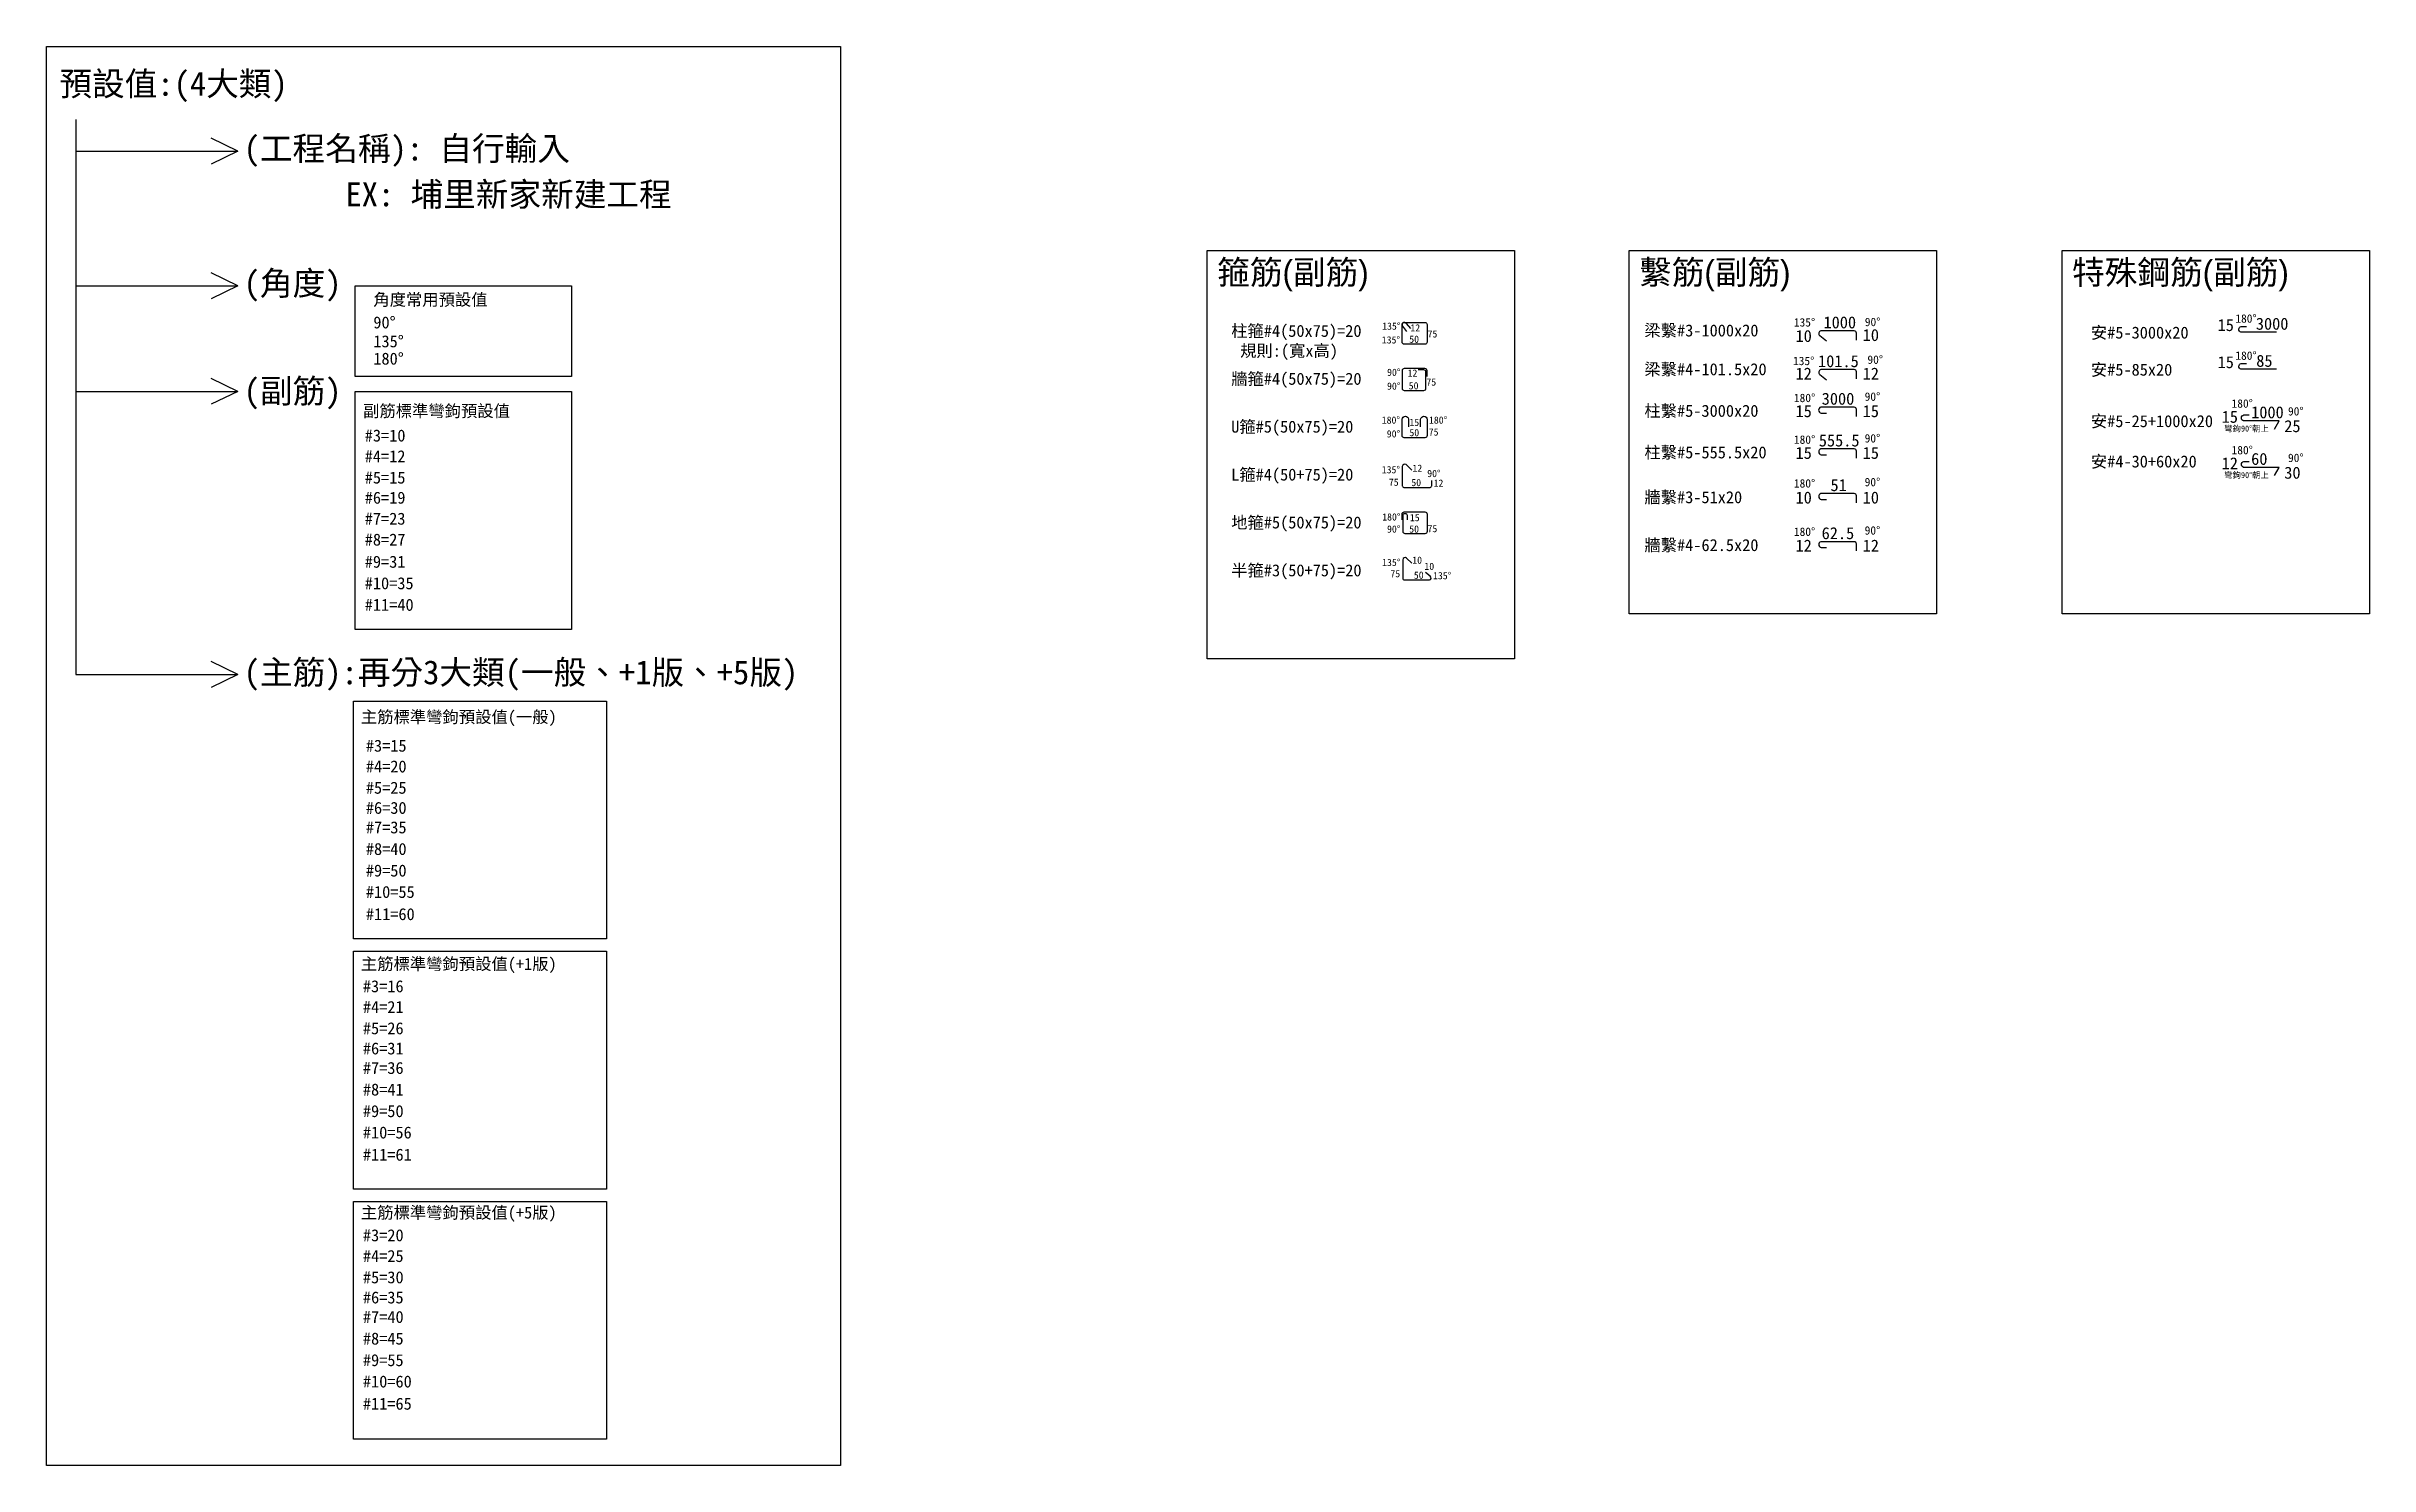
# Model space of a CAD drawing. Header units: millimetres. Extents: x 1794 to 11500, y 15698 to 21624.
import ezdxf

# ---------------------------------------------------------------- set-up
doc = ezdxf.new("R2010")
doc.units = ezdxf.units.MM
for name, color, linetype in [('!鋼筋', 4, 'Continuous'), ('$P-特殊鋼筋', 7, 'Continuous'), ('$P-箍筋家族', 7, 'Continuous'), ('$P-繫筋家族', 7, 'Continuous'), ('1號字', 2, 'Continuous'), ('1號線', 30, 'Continuous'), ('預設值', 10, 'Continuous')]:
    doc.layers.add(name, color=color, linetype=linetype)
doc.styles.get("Standard").update_dxf_attribs({"font": 'arial.ttf'})
doc.styles.add('標楷體', font='kaiu.ttf')

msp = doc.modelspace()

# ---------------------------------------------------------------- linework, layer by layer
at = {"layer": '$P-特殊鋼筋'}
msp.add_lwpolyline([(10215.5, 20772.2), (11499.6, 20772.2), (11499.6, 19254.4), (10215.5, 19254.4)], close=True, dxfattribs=at)
at = {"layer": '$P-箍筋家族'}
msp.add_lwpolyline([(6643.7, 20772.2), (7927.8, 20772.2), (7927.8, 19066.8), (6643.7, 19066.8)], close=True, dxfattribs=at)
at = {"layer": '$P-繫筋家族'}
msp.add_lwpolyline([(8406.3, 20772.2), (9690.4, 20772.2), (9690.4, 19254.4), (8406.3, 19254.4)], close=True, dxfattribs=at)
for p, q in [((1916.8, 21319.3), (1916.8, 19000.9)), ((1916.8, 21186.7), (2593.6, 21186.7)), ((2593.6, 21186.7), (2481.7, 21240.6)), ((2593.6, 21186.7), (2481.7, 21132.9)), ((2593.6, 20624.1), (2481.7, 20677.9)), ((1916.8, 20624.1), (2593.6, 20624.1)), ((2593.6, 20624.1), (2481.7, 20570.2)), ((2593.6, 20183.2), (2481.7, 20237.1)), ((1916.8, 20183.2), (2593.6, 20183.2)), ((2593.6, 20183.2), (2481.7, 20129.4)), ((2593.6, 19000.9), (2481.7, 19054.7)), ((1916.8, 19000.9), (2593.6, 19000.9)), ((2593.6, 19000.9), (2481.7, 18947))]:
    msp.add_line(p, q)
for points in [[(1793.6, 21623.7), (5110.7, 21623.7), (5110.7, 15697.8), (1793.6, 15697.8)], [(3082.9, 20624.1), (3987.6, 20624.1), (3987.6, 20246.2), (3082.9, 20246.2)], [(3082.9, 20183.2), (3987.6, 20183.2), (3987.6, 19189.5), (3082.9, 19189.5)], [(3075.8, 18890.4), (4132.9, 18890.4), (4132.9, 17896.7), (3075.8, 17896.7)], [(3075.8, 17846.1), (4132.9, 17846.1), (4132.9, 16852.3), (3075.8, 16852.3)], [(3075.8, 16801), (4132.9, 16801), (4132.9, 15807.3), (3075.8, 15807.3)]]:
    msp.add_lwpolyline(points, close=True)
at = {"layer": '1號線'}
msp.add_lwpolyline([(7561.8, 20462.5), (7561.8, 20425.8), (7561.8, 20389.2, -0.414214), (7552.8, 20380.2), (7509.5, 20380.2), (7466.3, 20380.2, -0.414214), (7457.3, 20389.2), (7457.3, 20425.8), (7457.3, 20462.5, -0.414214), (7466.3, 20471.5), (7509.5, 20471.5), (7552.8, 20471.5, -0.414214)], format="xyb", close=True, dxfattribs=at)
for points in [[(7468.5, 20471.2, 0.753877), (7459.8, 20456.2), (7476.3, 20433.4)], [(7457.3, 20462.5, -0.753877), (7473.9, 20467.2), (7492, 20445.6)], [(9356, 20397.9), (9356, 20427.1, 0.414214), (9347, 20436.1), (9277, 20436.1), (9207, 20436.1, 0.638908), (9202.8, 20416.1), (9230.1, 20393.9)], [(11111.4, 20430.4), (10962.4, 20430.4, -0.782326), (10963.4, 20454.7), (10985.5, 20454.9)], [(11111.4, 20275.5), (10962.4, 20275.5, -0.782326), (10963.4, 20299.8), (10985.5, 20300.1)], [(7561.8, 20246), (7561.8, 20269.7, 0.414214), (7552.8, 20278.7), (7509.5, 20278.7), (7466.3, 20278.7, 0.414214), (7457.3, 20269.7), (7457.3, 20233), (7457.3, 20196.4, 0.414214), (7466.3, 20187.4), (7509.5, 20187.4), (7548.4, 20187.4, 0.414214), (7557.4, 20196.4), (7557.4, 20233), (7557.4, 20263.8, 0.414214), (7548.4, 20272.8), (7524.2, 20272.8)], [(9356, 20235.8), (9356, 20265.1, 0.414214), (9347, 20274.1), (9277, 20274.1), (9207, 20274.1, 0.638908), (9202.8, 20254.1), (9230.1, 20231.9)], [(9356, 20079), (9356, 20108.3, 0.414214), (9347, 20117.3), (9277, 20117.3), (9207, 20117.3, 0.782326), (9208.1, 20092.9), (9230.1, 20092.7)], [(7535, 20035.1), (7535, 20067.6, -0.870914), (7562.2, 20067.4), (7562.2, 19998.8, -0.414214), (7553.2, 19989.8), (7509.9, 19989.8), (7466.7, 19989.8, -0.414214), (7457.7, 19998.8), (7457.7, 20067.4, -0.870914), (7484.8, 20067.6), (7484.8, 20035.1)], [(11103.1, 20026.3), (11122.3, 20060.5), (10973.3, 20060.5, -0.782326), (10974.4, 20084.8), (10996.4, 20085.1)], [(9356, 19904.7), (9356, 19933.9, 0.414214), (9347, 19942.9), (9277, 19942.9), (9207, 19942.9, 0.782326), (9208.1, 19918.6), (9230.1, 19918.3)], [(7498.1, 19854.8), (7474.7, 19877.7, 0.549369), (7458.4, 19870.1), (7458.4, 19789.6, 0.414214), (7465.4, 19782.5), (7519.9, 19782.5), (7574.5, 19782.5, 0.414214), (7581.5, 19789.6), (7581.5, 19811.6)], [(11103.1, 19831.8), (11122.3, 19866), (10973.3, 19866, -0.782326), (10974.4, 19890.3), (10996.4, 19890.6)], [(9356, 19718.2), (9356, 19747.5, 0.414214), (9347, 19756.5), (9277, 19756.5), (9207, 19756.5, 0.782326), (9208.1, 19732.2), (9230.1, 19731.9)], [(7457.3, 19647.5), (7457.3, 19671.2, -0.414214), (7466.3, 19680.2), (7509.5, 19680.2), (7552.8, 19680.2, -0.414214), (7561.8, 19671.2), (7561.8, 19634.5), (7561.8, 19597.9, -0.414214), (7552.8, 19588.9), (7509.5, 19588.9), (7470.6, 19588.9, -0.414214), (7461.6, 19597.9), (7461.6, 19634.5), (7461.6, 19665.3, -0.982344), (7478.8, 19666), (7478.4, 19647.4)], [(9356, 19517.5), (9356, 19546.8, 0.414214), (9347, 19555.8), (9277, 19555.8), (9207, 19555.8, 0.782326), (9208.1, 19531.5), (9230.1, 19531.2)], [(7498.6, 19465.6), (7476.2, 19487.6, 0.549369), (7460.4, 19480.2), (7460.4, 19402.8, 0.414214), (7467.2, 19396.1), (7519.7, 19396.1), (7572.1, 19396.1, 0.638908), (7575.3, 19411.1), (7554.8, 19427.7)]]:
    msp.add_lwpolyline(points, format="xyb", dxfattribs=at)

# ---------------------------------------------------------------- texts
at = {"layer": '!鋼筋', "lineweight": 13, "style": '標楷體'}
for s, p in [('柱箍#4(50x75)=20', (6743.5, 20411.1)), ('梁繫#3-1000x20', (8469.9, 20412.9)), ('安#5-3000x20', (10335.2, 20403.9)), ('梁繫#4-101.5x20', (8469.9, 20250.8)), ('安#5-85x20', (10335.2, 20249.1)), ('牆箍#4(50x75)=20', (6743.5, 20211.1)), ('柱繫#5-3000x20', (8469.9, 20077.3)), ('安#5-25+1000x20', (10335.2, 20034.1)), ('U箍#5(50x75)=20', (6743.5, 20011.1)), ('柱繫#5-555.5x20', (8469.9, 19903.7)), ('安#4-30+60x20', (10335.2, 19865.7)), ('L箍#4(50+75)=20', (6743.5, 19811.1)), ('牆繫#3-51x20', (8469.9, 19716.5)), ('地箍#5(50x75)=20', (6743.5, 19611.1)), ('牆繫#4-62.5x20', (8469.9, 19516.5)), ('半箍#3(50+75)=20', (6743.5, 19411.1))]:
    msp.add_text(s, height=50, dxfattribs=at).set_placement(p)
at = {"lineweight": 13, "style": '標楷體'}
for s, height, p in [('預設值:(4大類)', 100, (1847.6, 21418.2)), ('(工程名稱): 自行輸入', 100, (2617.4, 21147.7)), ('EX: 埔里新家新建工程', 100, (3042.6, 20956.4)), ('(角度)', 100, (2617.4, 20585.1)), ('規則:(寬x高)', 50, (6780.8, 20328.2)), ('(副筋)', 100, (2617.4, 20135)), ('(主筋):再分3大類(一般、+1版、+5版)', 100, (2617.4, 18960.3))]:
    msp.add_text(s, height=height, dxfattribs=at).set_placement(p)
at = {"char_height": 100, "width": 1296.831, "attachment_point": 1}
for s, insert in [('{\\fPMingLiU|b0|i0|c136|p18;箍筋(副筋)}', (6685.2, 20730.8)), ('{\\fPMingLiU|b0|i0|c136|p18;繫筋(副筋)}', (8447.8, 20730.8)), ('{\\fPMingLiU|b0|i0|c136|p18;特殊鋼筋(副筋)}', (10256.9, 20730.8))]:
    msp.add_mtext(s, dxfattribs=dict(at, insert=insert))
at = {"layer": '1號字', "lineweight": 13, "style": '標楷體'}
for s, height, p in [('1000', 50, (9218.2, 20446.6)), ('3000', 50, (11024.6, 20440.9)), ('50', 30, (7487.5, 20386.3)), ('75', 30, (7564, 20408.5)), ('101.5', 50, (9195.5, 20284.6)), ('85', 50, (11026.3, 20286)), ('50', 30, (7485.2, 20191.9)), ('75', 30, (7559.2, 20207.4)), ('3000', 50, (9210.8, 20127.8)), ('1000', 50, (11005, 20071)), ('50', 30, (7488, 19996.1)), ('75', 30, (7568.9, 19998.9)), ('555.5', 50, (9198.7, 19953.4)), ('25', 50, (11143.3, 20013.3)), ('60', 50, (11005, 19876.5)), ('75', 30, (7402.3, 19789.2)), ('50', 30, (7496.2, 19787.7)), ('51', 50, (9247.4, 19767)), ('30', 50, (11143.3, 19818.8)), ('50', 30, (7487.4, 19593.5)), ('75', 30, (7563.7, 19595.2)), ('62.5', 50, (9210.5, 19566.3)), ('75', 30, (7408.8, 19407.2)), ('50', 30, (7506.7, 19401))]:
    msp.add_text(s, height=height, dxfattribs=at).set_placement(p)
at = {"layer": '預設值', "lineweight": 13, "style": '標楷體'}
for s, height, p in [('角度常用預設值', 50, (3159.3, 20541.7)), ('90%%D', 50, (3159.3, 20446.4)), ('135%%D', 35, (9094.4, 20454.2)), ('90%%D', 35, (9390.8, 20455.9)), ('15', 50, (10864.8, 20435.4)), ('180%%D', 35, (10939, 20470.2)), ('135%%D', 50, (3159.3, 20367.5)), ('135%%D', 30, (7372.7, 20383.4)), ('135%%D', 30, (7374.3, 20440.9)), ('12', 30, (7492.2, 20433.6)), ('10', 50, (9101.4, 20389.7)), ('10', 50, (9381.9, 20393.8)), ('180%%D', 50, (3159.3, 20295.2)), ('135%%D', 35, (9090.9, 20293)), ('90%%D', 35, (9401.8, 20298.4)), ('15', 50, (10864.8, 20280.5)), ('180%%D', 35, (10939, 20315.3)), ('90%%D', 30, (7394.6, 20190.5)), ('90%%D', 30, (7394.9, 20248.1)), ('12', 30, (7480.6, 20244.9)), ('12', 50, (9101.4, 20232.7)), ('12', 50, (9381.9, 20232.7)), ('副筋標準彎鉤預設值', 50, (3116.5, 20076.8)), ('180%%D', 35, (9094.6, 20138.7)), ('15', 50, (9101.4, 20075.9)), ('15', 50, (9381.9, 20075.9)), ('90%%D', 35, (9390.2, 20144.1)), ('15', 50, (10881.8, 20052.3)), ('180%%D', 35, (10923.2, 20115.2)), ('90%%D', 35, (11159, 20082.8)), ('#3=10', 50, (3123.5, 19974.1)), ('180%%D', 30, (7372.6, 20048.6)), ('90%%D', 30, (7393.6, 19991)), ('15', 30, (7488.2, 20039.1)), ('180%%D', 30, (7569.9, 20048.6)), ('180%%D', 35, (9094.6, 19964.6)), ('90%%D', 35, (9390.2, 19970)), ('彎鉤90%%D朝上', 25, (10892.5, 20015.7)), ('#4=12', 50, (3123.5, 19887.4)), ('15', 50, (9101.4, 19901.6)), ('15', 50, (9381.9, 19901.6)), ('12', 50, (10881.8, 19857.9)), ('180%%D', 35, (10923.2, 19920.7)), ('90%%D', 35, (11159, 19888.4)), ('#5=15', 50, (3123.5, 19798.5)), ('135%%D', 30, (7372.6, 19841.4)), ('12', 30, (7500.8, 19847.5)), ('90%%D', 30, (7562.5, 19825.5)), ('12', 30, (7589.2, 19785.3)), ('180%%D', 35, (9094.6, 19781.8)), ('90%%D', 35, (9390.2, 19787.2)), ('彎鉤90%%D朝上', 25, (10892.5, 19821.3)), ('#6=19', 50, (3123.5, 19714.5)), ('10', 50, (9101.4, 19715.1)), ('10', 50, (9381.9, 19715.1)), ('#7=23', 50, (3123.5, 19626.9)), ('180%%D', 30, (7374.5, 19644.2)), ('90%%D', 30, (7394.6, 19593.4)), ('15', 30, (7490.1, 19641.3)), ('180%%D', 35, (9094.6, 19579.9)), ('90%%D', 35, (9390.2, 19585.3)), ('#8=27', 50, (3123.5, 19539.5)), ('12', 50, (9101.4, 19514.4)), ('12', 50, (9381.9, 19514.4)), ('#9=31', 50, (3123.5, 19447)), ('135%%D', 30, (7374.1, 19454.1)), ('10', 30, (7500, 19463.5)), ('10', 30, (7550.7, 19437.9)), ('135%%D', 30, (7586.8, 19398.9)), ('#10=35', 50, (3123.5, 19357.2)), ('#11=40', 50, (3123.5, 19267.2)), ('主筋標準彎鉤預設值(一般)', 50, (3107.3, 18799)), ('#3=15', 50, (3128.1, 18678.8)), ('#4=20', 50, (3128.1, 18592.2)), ('#5=25', 50, (3128.1, 18503.2)), ('#6=30', 50, (3128.1, 18419.2)), ('#7=35', 50, (3128.1, 18337.7)), ('#8=40', 50, (3128.1, 18247.5)), ('#9=50', 50, (3128.1, 18157.3)), ('#10=55', 50, (3128.1, 18068.1)), ('#11=60', 50, (3128.1, 17975.4)), ('主筋標準彎鉤預設值(+1版)', 50, (3107.3, 17767.7)), ('#3=16', 50, (3115.7, 17674.2)), ('#4=21', 50, (3115.7, 17587.6)), ('#5=26', 50, (3115.7, 17498.7)), ('#6=31', 50, (3115.7, 17414.6)), ('#7=36', 50, (3115.7, 17333.1)), ('#8=41', 50, (3115.7, 17242.9)), ('#9=50', 50, (3115.7, 17152.7)), ('#10=56', 50, (3115.7, 17063.5)), ('#11=61', 50, (3115.7, 16970.9)), ('主筋標準彎鉤預設值(+5版)', 50, (3107.3, 16729.2)), ('#3=20', 50, (3115.8, 16634.3)), ('#4=25', 50, (3115.8, 16547.7)), ('#5=30', 50, (3115.8, 16458.7)), ('#6=35', 50, (3115.8, 16374.7)), ('#7=40', 50, (3115.8, 16293.2)), ('#8=45', 50, (3115.8, 16203)), ('#9=55', 50, (3115.8, 16112.8)), ('#10=60', 50, (3115.8, 16023.6)), ('#11=65', 50, (3115.8, 15931))]:
    msp.add_text(s, height=height, dxfattribs=at).set_placement(p)

doc.saveas('drawing.dxf')
